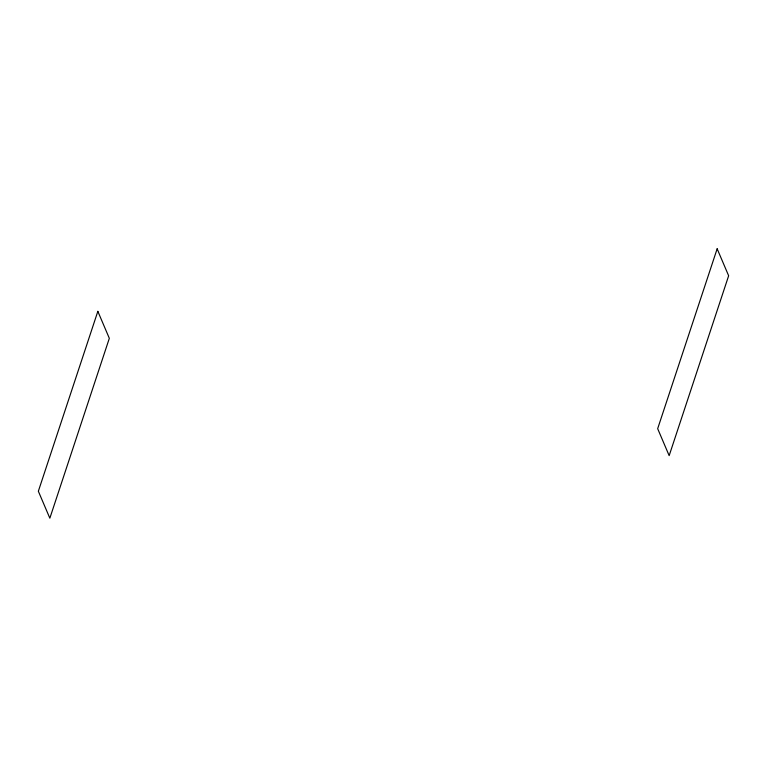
<?xml version="1.0" encoding="UTF-8"?>
<svg xmlns="http://www.w3.org/2000/svg" width="767" height="767" viewBox="0 0 767 767"><rect width="100%" height="100%" fill="white"/><g stroke="black" fill="none" stroke-linecap="round" stroke-linejoin="round"><path stroke-width="1.15" d="M97.84 311.354L38.35 491.235L49.845 518.204L109.326 338.324L97.84 311.354M717.155 248.796L657.674 428.676L669.16 455.646L728.65 275.765L717.155 248.796"/></g></svg>
